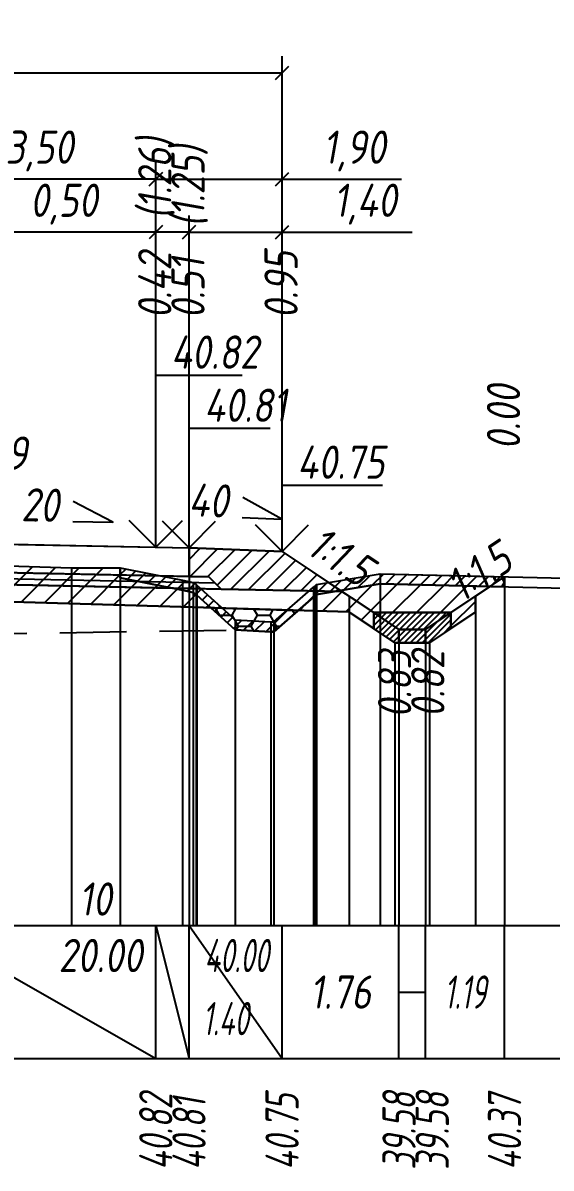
# Model space of a CAD drawing. Extents: x -717 to 1451, y -133302 to 233.
# Drawn here: x 192.4 to 232.1, y -89315.3 to -89229.1 of the extents above; entities that cross this region are included whole.
import ezdxf
from ezdxf.enums import TextEntityAlignment as Align

# ---------------------------------------------------------------- set-up
doc = ezdxf.new("R2010")
doc.units = 0
doc.linetypes.add('штриховая', pattern=[0.75, 0.5, -0.25])
for name, color, linetype in [('Интерполированный поперечник', 2, 'Continuous'), ('Код_514', 1, 'Continuous'), ('Контур_0', 7, 'Continuous'), ('Контур_2521', 7, 'Continuous'), ('Контур_2564', 7, 'Continuous'), ('Контур_2660', 7, 'Continuous'), ('Контур_2665', 7, 'Continuous'), ('Контур_400', 7, 'Continuous'), ('Контур_508', 7, 'Continuous'), ('Контур_512', 7, 'Continuous'), ('Контур_513', 7, 'Continuous'), ('Контур_818', 7, 'Continuous'), ('Красный поперечник', 1, 'Continuous'), ('Объём_2501', 7, 'Continuous'), ('Объём_2564', 7, 'Continuous'), ('Объём_2650', 7, 'Continuous'), ('Объём_2660', 7, 'Continuous'), ('Объём_2661', 7, 'Continuous'), ('Объём_2662', 7, 'Continuous'), ('Объём_2663', 7, 'Continuous'), ('Объём_2664', 7, 'Continuous'), ('Объём_2665', 7, 'Continuous'), ('Объём_2666', 7, 'Continuous'), ('Объём_2667', 7, 'Continuous'), ('Объём_2668', 7, 'Continuous'), ('Объём_2669', 7, 'Continuous'), ('Объём_2675', 7, 'Continuous'), ('Откосы', 7, 'Continuous'), ('Отметки покрытия', 7, 'Continuous'), ('Рабочие отметки', 7, 'Continuous'), ('Рабочие отметки доп.', 7, 'Continuous'), ('Слои выравнивания', 7, 'Continuous'), ('Таблица', 7, 'Continuous'), ('Уклоны проезжей части', 7, 'Continuous'), ('Черный поперечник', 3, 'Continuous')]:
    doc.layers.add(name, color=color, linetype=linetype)
for name, color, linetype, true_color in [('Контур_2540', 2, 'Continuous', 0xffff00), ('Контур_2560', 2, 'Continuous', 0xffff00), ('Контур_2561', 7, 'Continuous', 0xff8040), ('Контур_2562', 3, 'Continuous', 0x00ff00), ('Контур_2563', 7, 'Continuous', 0xff8000), ('Контур_2570', 7, 'Continuous', 0x80ff00), ('Контур_2583', 3, 'Continuous', 0x00ff00), ('Контур_2584', 3, 'Continuous', 0x00ff00), ('Контур_2736', 4, 'Continuous', 0x00ffff), ('Контур_2737', 4, 'Continuous', 0x00ffff), ('Контур_2738', 4, 'Continuous', 0x00ffff), ('Контур_2739', 4, 'Continuous', 0x00ffff), ('Контур_2741', 4, 'Continuous', 0x00ffff), ('Контур_2742', 4, 'Continuous', 0x00ffff), ('Контур_2743', 4, 'Continuous', 0x00ffff), ('Контур_2744', 7, 'Continuous', 0xa4ffff), ('Контур_2745', 7, 'Continuous', 0xa4ffff), ('Контур_2747', 4, 'Continuous', 0x00ffff), ('Контур_2748', 4, 'Continuous', 0x00ffff), ('Контур_2749', 4, 'Continuous', 0x00ffff), ('Контур_2750', 4, 'Continuous', 0x00ffff), ('Контур_2751', 4, 'Continuous', 0x00ffff), ('Контур_2752', 4, 'Continuous', 0x00ffff), ('Контур_402', 7, 'Continuous', 0xff6464), ('Контур_703', 4, 'Continuous', 0x00ffff), ('Контур_705', 4, 'Continuous', 0x00ffff), ('Контур_707', 4, 'Continuous', 0x00ffff), ('Контур_720', 131, 'Continuous', 0xaaffff), ('Объём_2500', 7, 'Continuous', 0xc0c0c0), ('Объём_2520', 7, 'Continuous', 0x80ffff), ('Объём_2540', 2, 'Continuous', 0xffff00), ('Объём_2560', 2, 'Continuous', 0xffff00), ('Объём_2561', 7, 'Continuous', 0xff8040), ('Объём_2562', 3, 'Continuous', 0x00ff00), ('Объём_2563', 7, 'Continuous', 0xff8000), ('Объём_2570', 7, 'Continuous', 0x80ff00), ('Объём_2583', 3, 'Continuous', 0x00ff00), ('Объём_2584', 3, 'Continuous', 0x00ff00), ('Объём_2593', 3, 'Continuous', 0x00ff00), ('Объём_2597', 3, 'Continuous', 0x00ff00), ('Объём_2600', 7, 'Continuous', 0x808000), ('Объём_2620', 2, 'Continuous', 0xffff00), ('Объём_2746', 2, 'Continuous', 0xffff00)]:
    doc.layers.add(name, color=color, linetype=linetype, true_color=true_color)
doc.styles.get("Standard").update_dxf_attribs({"font": 'txt', "height": 2.5})
doc.styles.add('М', font='romand.shx', dxfattribs={"width": 0.8, "oblique": 10, "height": 2.5})
doc.dimstyles.new('ISO-25', dxfattribs={"dimtxt": 2.5, "dimasz": 2.5, "dimexe": 1.25, "dimexo": 0.625, "dimtad": 1, "dimtxsty": 'Standard', "dimcen": 2.5, "dimadec": 0, "dimazin": 0, "dimtfac": 1, "dimtmove": 0, "dimatfit": 3, "dimfxl": 1, "dimarcsym": 0})

# ---------------------------------------------------------------- blocks, each defined once
blk = doc.blocks.new('_Oblique')
at = {"color": 0, "linetype": 'ByBlock', "lineweight": -2}
blk.add_line((-0.5, -0.5), (0.5, 0.5), dxfattribs=at)
blk = doc.blocks.new('*D1747')
at = {"color": 0, "lineweight": -2, "transparency": 16777216}
for p, q in [((204.88, -89268.008), (204.88, -89243.568)), ((211.88, -89268.288), (211.88, -89243.568)), ((204.88, -89244.818), (211.88, -89244.818)), ((211.88, -89244.818), (221.674, -89244.818))]:
    blk.add_line(p, q, dxfattribs=at)
at = {"layer": 'Defpoints', "color": 0, "transparency": 16777216}
for p in [(211.88, -89244.818), (204.88, -89268.633), (211.88, -89268.913)]:
    blk.add_point(p, dxfattribs=at)
at = {"color": 0, "lineweight": -2, "transparency": 16777216, "rotation": 180}
blk.add_blockref('_Oblique', (204.88, -89244.818), dxfattribs=at)
at = {"color": 0, "lineweight": -2, "transparency": 16777216}
blk.add_blockref('_Oblique', (211.88, -89244.818), dxfattribs=at)
at = {"color": 0, "transparency": 16777216, "insert": (218.134, -89242.705), "char_height": 2.5, "width": 8.75, "attachment_point": 5, "style": 'М'}
blk.add_mtext('1,40', dxfattribs=at)
blk = doc.blocks.new('*D1749')
at = {"color": 0, "lineweight": -2, "transparency": 16777216}
for p, q in [((202.38, -89267.958), (202.38, -89243.568)), ((204.88, -89268.008), (204.88, -89243.568)), ((202.38, -89244.818), (191.701, -89244.818)), ((204.88, -89244.818), (202.38, -89244.818))]:
    blk.add_line(p, q, dxfattribs=at)
at = {"layer": 'Defpoints', "color": 0, "transparency": 16777216}
for p in [(204.88, -89244.818), (202.38, -89268.583), (204.88, -89268.633)]:
    blk.add_point(p, dxfattribs=at)
at = {"color": 0, "lineweight": -2, "transparency": 16777216, "rotation": 180}
blk.add_blockref('_Oblique', (202.38, -89244.818), dxfattribs=at)
at = {"color": 0, "lineweight": -2, "transparency": 16777216}
blk.add_blockref('_Oblique', (204.88, -89244.818), dxfattribs=at)
at = {"color": 0, "transparency": 16777216, "insert": (195.463, -89242.705), "char_height": 2.5, "width": 9.16667, "attachment_point": 5, "style": 'М'}
blk.add_mtext('0,50', dxfattribs=at)
blk = doc.blocks.new('*D1751')
at = {"color": 0, "lineweight": -2, "transparency": 16777216}
for p, q in [((184.88, -89267.608), (184.88, -89239.568)), ((202.38, -89267.958), (202.38, -89239.568)), ((202.38, -89240.818), (184.88, -89240.818))]:
    blk.add_line(p, q, dxfattribs=at)
at = {"layer": 'Defpoints', "color": 0, "transparency": 16777216}
for p in [(184.88, -89240.818), (184.88, -89268.233), (202.38, -89268.583)]:
    blk.add_point(p, dxfattribs=at)
at = {"color": 0, "lineweight": -2, "transparency": 16777216, "rotation": 180}
blk.add_blockref('_Oblique', (184.88, -89240.818), dxfattribs=at)
at = {"color": 0, "lineweight": -2, "transparency": 16777216}
blk.add_blockref('_Oblique', (202.38, -89240.818), dxfattribs=at)
at = {"color": 0, "transparency": 16777216, "insert": (193.63, -89238.705), "char_height": 2.5, "width": 9.58333, "attachment_point": 5, "style": 'М'}
blk.add_mtext('3,50', dxfattribs=at)
blk = doc.blocks.new('*D1752')
at = {"color": 0, "lineweight": -2, "transparency": 16777216}
for p, q in [((202.38, -89267.958), (202.38, -89239.568)), ((211.88, -89268.288), (211.88, -89239.568)), ((202.38, -89240.818), (211.88, -89240.818)), ((211.88, -89240.818), (220.86, -89240.818))]:
    blk.add_line(p, q, dxfattribs=at)
at = {"layer": 'Defpoints', "color": 0, "transparency": 16777216}
for p in [(202.38, -89240.818), (202.38, -89268.583), (211.88, -89268.913)]:
    blk.add_point(p, dxfattribs=at)
at = {"color": 0, "lineweight": -2, "transparency": 16777216, "rotation": 180}
blk.add_blockref('_Oblique', (202.38, -89240.818), dxfattribs=at)
at = {"color": 0, "lineweight": -2, "transparency": 16777216}
blk.add_blockref('_Oblique', (211.88, -89240.818), dxfattribs=at)
at = {"color": 0, "transparency": 16777216, "insert": (217.32, -89238.705), "char_height": 2.5, "width": 8.75, "attachment_point": 5, "style": 'М'}
blk.add_mtext('1,90', dxfattribs=at)
blk = doc.blocks.new('*D1754')
at = {"color": 0, "lineweight": -2, "transparency": 16777216}
for p, q in [((116.38, -89268.288), (116.38, -89231.568)), ((211.88, -89268.288), (211.88, -89231.568)), ((116.38, -89232.818), (211.88, -89232.818))]:
    blk.add_line(p, q, dxfattribs=at)
at = {"layer": 'Defpoints', "color": 0, "transparency": 16777216}
for p in [(211.88, -89232.818), (116.38, -89268.913), (211.88, -89268.913)]:
    blk.add_point(p, dxfattribs=at)
at = {"color": 0, "lineweight": -2, "transparency": 16777216, "rotation": 180}
blk.add_blockref('_Oblique', (116.38, -89232.818), dxfattribs=at)
at = {"color": 0, "lineweight": -2, "transparency": 16777216}
blk.add_blockref('_Oblique', (211.88, -89232.818), dxfattribs=at)
at = {"color": 0, "transparency": 16777216, "insert": (164.13, -89230.705), "char_height": 2.5, "width": 10.41667, "attachment_point": 5, "style": 'М'}
blk.add_mtext('19,10', dxfattribs=at)

msp = doc.modelspace()

# ---------------------------------------------------------------- hatches: boundary and pattern name
at = {"layer": 'Объём_2563'}
h = msp.add_hatch(dxfattribs=at)
h.set_pattern_fill('ANSI31', color=256, scale=0.3)
h.paths.add_polyline_path([(207.298, -89271.669), (206.38, -89270.751), (204.88, -89270.721), (204.88, -89268.571), (211.88, -89268.851), (216.38, -89271.851)])
at = {"layer": 'Объём_2570'}
h = msp.add_hatch(dxfattribs=at)
h.set_pattern_fill('ANSI31', color=256, scale=0.2)
h.paths.add_polyline_path([(228.616, -89271.503), (219.27, -89271.286), (214.461, -89272.086), (214.327, -89272.224), (214.247, -89272.274), (211.259, -89274.889), (211.028, -89274.883), (208.355, -89274.746), (205.457, -89272.126), (205.421, -89272.072), (205.201, -89271.924), (204.394, -89271.757), (199.703, -89270.829), (199.703, -89270.079), (204.394, -89271.007), (205.201, -89271.174), (205.421, -89271.322), (205.457, -89271.376), (208.355, -89273.996), (211.028, -89274.133), (211.259, -89274.139), (214.247, -89271.524), (214.327, -89271.474), (214.461, -89271.336), (219.27, -89270.536), (228.616, -89270.753)])
at = {"layer": 'Объём_2600'}
h = msp.add_hatch(dxfattribs=at)
h.set_pattern_fill('ANSI31', color=6, scale=0.4)
h.paths.add_polyline_path([(205.457, -89272.126), (206.509, -89273.077), (190.783, -89272.605), (190.783, -89270.676), (191.283, -89269.926), (196.034, -89270.07), (199.703, -89270.079), (199.703, -89270.829), (204.394, -89271.757), (205.201, -89271.924), (205.421, -89272.072)])
h = msp.add_hatch(dxfattribs=at)
h.set_pattern_fill('HONEY', color=5, scale=0.3)
h.paths.add_polyline_path([(227.529, -89271.478), (228.616, -89270.753), (228.616, -89271.503)])
h = msp.add_hatch(dxfattribs=at)
h.set_pattern_fill('ANSI31', color=6, scale=0.4)
h.paths.add_polyline_path([(214.247, -89272.274), (214.327, -89272.224), (214.461, -89272.086), (219.27, -89271.286), (227.529, -89271.478), (226.425, -89272.214), (226.425, -89273.416), (224.579, -89274.647), (224.579, -89273.445), (218.771, -89273.445), (218.771, -89274.647), (216.925, -89273.416), (216.925, -89273.39), (213.103, -89273.275)])
h = msp.add_hatch(dxfattribs=at)
h.set_pattern_fill('HONEY', color=5, scale=0.3)
h.paths.add_polyline_path([(211.259, -89274.889), (211.028, -89274.883), (208.355, -89274.746), (206.509, -89273.077), (213.103, -89273.275)])
at = {"layer": 'Объём_2620'}
h = msp.add_hatch(dxfattribs=at)
h.set_pattern_fill('ANSI31', color=2, scale=0.1)
h.paths.add_polyline_path([(218.771, -89273.445), (224.579, -89273.445), (224.579, -89274.647), (222.978, -89275.714), (220.372, -89275.714), (218.771, -89274.647)])

# ---------------------------------------------------------------- linework, layer by layer
at = {"layer": 'Интерполированный поперечник', "linetype": 'штриховая', "ltscale": 10, "flags": 128}
msp.add_lwpolyline([(105.184, -89276.396), (208.355, -89274.746)], dxfattribs=at)
at = {"layer": 'Код_514'}
for p, q in [((184.88, -89297), (202.38, -89307)), ((202.38, -89307), (202.38, -89297)), ((202.38, -89297), (204.88, -89307)), ((204.88, -89307), (204.88, -89297)), ((204.88, -89297), (211.88, -89307)), ((211.88, -89307), (211.88, -89297)), ((220.675, -89307), (220.675, -89297)), ((222.675, -89307), (222.675, -89297)), ((228.616, -89307), (228.616, -89297)), ((220.675, -89302), (222.675, -89302))]:
    msp.add_line(p, q, dxfattribs=at)
at = {"layer": 'Контур_0', "flags": 128}
for points in [[(190.783, -89268.289), (204.88, -89268.571), (204.88, -89270.721), (190.783, -89270.439), (190.783, -89268.289), (190.783, -89268.289)], [(211.88, -89268.851), (215.378, -89271.183), (215.378, -89271.183), (215.378, -89271.183), (215.378, -89271.183), (215.378, -89271.183), (215.378, -89271.183), (215.378, -89271.183), (215.378, -89271.183), (215.378, -89271.183), (215.378, -89271.183), (215.378, -89271.183), (215.378, -89271.183), (215.378, -89271.183), (215.378, -89271.183), (220.675, -89274.714)], [(211.88, -89268.851), (215.378, -89271.183), (215.378, -89271.183), (215.378, -89271.183), (215.378, -89271.183), (215.378, -89271.183), (215.378, -89271.183), (215.378, -89271.183), (215.378, -89271.183), (215.378, -89271.183), (215.378, -89271.183), (215.378, -89271.183), (215.378, -89271.183), (215.378, -89271.183), (215.378, -89271.183), (220.675, -89274.714), (222.675, -89274.714), (228.616, -89270.753), (228.616, -89270.753), (228.616, -89270.753), (228.616, -89270.753), (228.616, -89270.753), (228.616, -89270.753), (228.616, -89270.753), (228.616, -89270.753), (228.616, -89270.753), (228.616, -89270.753), (228.616, -89270.753), (228.616, -89270.753), (228.616, -89270.753)], [(204.88, -89271.621), (190.783, -89271.339), (190.783, -89270.439), (206.38, -89270.751), (207.298, -89271.669), (204.88, -89271.621), (204.88, -89271.621)], [(204.88, -89270.721), (206.38, -89270.751), (207.298, -89271.669), (216.38, -89271.851)]]:
    msp.add_lwpolyline(points, dxfattribs=at)
at = {"layer": 'Контур_2521', "color": 250, "flags": 128}
msp.add_lwpolyline([(190.783, -89270.889), (206.839, -89271.21)], dxfattribs=at)
at = {"layer": 'Контур_2540', "flags": 128}
msp.add_lwpolyline([(202.38, -89271.571), (216.38, -89271.851), (216.925, -89272.214), (216.925, -89273.39), (190.783, -89272.605), (190.783, -89271.339), (202.38, -89271.571), (202.38, -89271.571)], dxfattribs=at)
at = {"layer": 'Контур_2560', "flags": 128}
msp.add_lwpolyline([(204.88, -89268.571), (211.88, -89268.851), (211.88, -89268.851), (211.88, -89268.851)], dxfattribs=at)
at = {"layer": 'Контур_2561', "flags": 128}
msp.add_lwpolyline([(204.88, -89268.571), (204.88, -89268.571), (211.88, -89268.851), (211.88, -89268.851), (204.88, -89268.571)], dxfattribs=at)
at = {"layer": 'Контур_2562', "flags": 128}
msp.add_lwpolyline([(211.88, -89268.851), (211.88, -89268.851), (211.88, -89268.851), (211.88, -89268.851), (211.88, -89268.851)], dxfattribs=at)
at = {"layer": 'Контур_2563', "flags": 128}
msp.add_lwpolyline([(207.298, -89271.669), (206.38, -89270.751), (204.88, -89270.721), (204.88, -89268.571), (211.88, -89268.851), (216.38, -89271.851), (207.298, -89271.669), (207.298, -89271.669)], dxfattribs=at)
at = {"layer": 'Контур_2564', "flags": 128}
msp.add_lwpolyline([(204.88, -89268.571), (211.88, -89268.851)], dxfattribs=at)
at = {"layer": 'Контур_2570', "flags": 128}
msp.add_lwpolyline([(131.976, -89269.856), (132.476, -89270.606), (147.758, -89270.301), (162.05, -89270.006), (164.13, -89270.056), (177.203, -89270.369), (190.783, -89270.676), (191.283, -89269.926), (196.034, -89270.07), (199.703, -89270.079), (199.703, -89270.829), (204.394, -89271.757), (205.201, -89271.924), (205.421, -89272.072), (205.457, -89272.126), (208.355, -89274.746), (211.028, -89274.883), (211.259, -89274.889), (214.247, -89272.274), (214.327, -89272.224), (214.461, -89272.086), (219.27, -89271.286), (253.598, -89272.085)], dxfattribs=at)
at = {"layer": 'Контур_2583', "flags": 128}
for points in [[(220.675, -89274.714), (216.925, -89272.214), (216.925, -89273.416), (220.372, -89275.714), (220.675, -89275.714), (220.675, -89274.714)], [(226.425, -89273.416), (226.425, -89272.214), (222.675, -89274.714), (222.675, -89275.714), (222.978, -89275.714), (226.425, -89273.416)]]:
    msp.add_lwpolyline(points, dxfattribs=at)
at = {"layer": 'Контур_2584', "flags": 128}
msp.add_lwpolyline([(220.675, -89274.714), (220.675, -89275.714), (222.675, -89275.714), (222.675, -89274.714), (220.675, -89274.714)], dxfattribs=at)
at = {"layer": 'Контур_2660', "flags": 128}
msp.add_lwpolyline([(190.783, -89272.605), (216.925, -89273.39)], dxfattribs=at)
at = {"layer": 'Контур_2665', "flags": 128}
msp.add_lwpolyline([(211.88, -89268.851), (211.88, -89268.851)], dxfattribs=at)
at = {"layer": 'Контур_2736', "flags": 128}
for points in [[(211.88, -89268.851), (215.378, -89271.183)], [(215.378, -89271.183), (220.675, -89274.714)]]:
    msp.add_lwpolyline(points, dxfattribs=at)
at = {"layer": 'Контур_2737', "flags": 128}
msp.add_lwpolyline([(215.378, -89271.183), (215.378, -89271.183)], dxfattribs=at)
at = {"layer": 'Контур_2738', "flags": 128}
msp.add_lwpolyline([(215.378, -89271.183), (215.378, -89271.183)], dxfattribs=at)
at = {"layer": 'Контур_2739', "flags": 128}
msp.add_lwpolyline([(215.378, -89271.183), (215.378, -89271.183)], dxfattribs=at)
at = {"layer": 'Контур_2741', "flags": 128}
msp.add_lwpolyline([(228.616, -89270.753), (228.616, -89270.753)], dxfattribs=at)
at = {"layer": 'Контур_2742', "flags": 128}
msp.add_lwpolyline([(228.616, -89270.753), (228.616, -89270.753)], dxfattribs=at)
at = {"layer": 'Контур_2743', "flags": 128}
msp.add_lwpolyline([(228.616, -89270.753), (228.616, -89270.753)], dxfattribs=at)
at = {"layer": 'Контур_2744', "flags": 128}
msp.add_lwpolyline([(228.616, -89270.753), (228.616, -89270.753)], dxfattribs=at)
msp.add_lwpolyline([(228.616, -89270.753), (228.616, -89270.753)], dxfattribs=at)
msp.add_lwpolyline([(228.616, -89270.753), (228.616, -89270.753)], dxfattribs=at)
msp.add_lwpolyline([(228.616, -89270.753), (228.616, -89270.753)], dxfattribs=at)
msp.add_lwpolyline([(228.616, -89270.753), (228.616, -89270.753)], dxfattribs=at)
msp.add_lwpolyline([(228.616, -89270.753), (228.616, -89270.753)], dxfattribs=at)
at = {"layer": 'Контур_2745', "flags": 128}
msp.add_lwpolyline([(215.378, -89271.183), (215.378, -89271.183)], dxfattribs=at)
msp.add_lwpolyline([(215.378, -89271.183), (215.378, -89271.183)], dxfattribs=at)
msp.add_lwpolyline([(215.378, -89271.183), (215.378, -89271.183)], dxfattribs=at)
msp.add_lwpolyline([(215.378, -89271.183), (215.378, -89271.183)], dxfattribs=at)
msp.add_lwpolyline([(215.378, -89271.183), (215.378, -89271.183)], dxfattribs=at)
msp.add_lwpolyline([(215.378, -89271.183), (215.378, -89271.183)], dxfattribs=at)
at = {"layer": 'Контур_2747', "flags": 128}
msp.add_lwpolyline([(215.378, -89271.183), (215.378, -89271.183)], dxfattribs=at)
at = {"layer": 'Контур_2748', "flags": 128}
msp.add_lwpolyline([(215.378, -89271.183), (215.378, -89271.183)], dxfattribs=at)
at = {"layer": 'Контур_2749', "flags": 128}
msp.add_lwpolyline([(215.378, -89271.183), (215.378, -89271.183)], dxfattribs=at)
at = {"layer": 'Контур_2750', "flags": 128}
msp.add_lwpolyline([(228.616, -89270.753), (228.616, -89270.753)], dxfattribs=at)
at = {"layer": 'Контур_2751', "flags": 128}
msp.add_lwpolyline([(228.616, -89270.753), (228.616, -89270.753)], dxfattribs=at)
at = {"layer": 'Контур_2752', "flags": 128}
msp.add_lwpolyline([(228.616, -89270.753), (228.616, -89270.753)], dxfattribs=at)
at = {"layer": 'Контур_400', "flags": 128}
msp.add_lwpolyline([(164.13, -89267.756), (184.88, -89268.171), (202.38, -89268.521), (202.38, -89268.521), (202.38, -89268.521), (202.38, -89268.521), (202.38, -89268.521), (202.38, -89268.521), (204.88, -89268.571)], dxfattribs=at)
at = {"layer": 'Контур_402', "flags": 128}
msp.add_lwpolyline([(109.488, -89273.445), (132.476, -89272.755), (132.476, -89270.639), (162.989, -89270.029), (164.13, -89270.056), (177.203, -89270.369), (190.783, -89270.676), (190.783, -89272.605), (216.925, -89273.39)], dxfattribs=at)
at = {"layer": 'Контур_508', "flags": 128}
msp.add_lwpolyline([(105, -89276.437), (109.488, -89273.445), (132.476, -89272.755), (132.476, -89270.639), (162.989, -89270.029), (164.13, -89270.056), (177.203, -89270.369), (190.783, -89270.676), (190.783, -89272.605), (216.925, -89273.39), (216.925, -89273.416), (220.372, -89275.714), (220.675, -89275.714), (222.675, -89275.714), (222.978, -89275.714), (226.425, -89273.416), (226.425, -89272.214), (228.616, -89270.753)], dxfattribs=at)
at = {"layer": 'Контур_512', "flags": 128}
msp.add_lwpolyline([(190.783, -89272.605), (216.925, -89273.39), (216.925, -89273.416), (220.372, -89275.714), (220.675, -89275.714), (222.675, -89275.714), (222.978, -89275.714), (226.425, -89273.416), (226.425, -89272.214), (228.616, -89270.753)], dxfattribs=at)
at = {"layer": 'Контур_513', "flags": 128}
msp.add_lwpolyline([(105, -89276.437), (109.488, -89273.445), (132.476, -89272.755), (132.476, -89270.639), (162.989, -89270.029), (164.13, -89270.056), (177.203, -89270.369), (190.783, -89270.676), (190.783, -89272.605), (216.925, -89273.39), (216.925, -89273.416), (220.372, -89275.714), (220.675, -89275.714), (222.675, -89275.714), (222.978, -89275.714), (226.425, -89273.416), (226.425, -89272.214), (228.616, -89270.753)], dxfattribs=at)
at = {"layer": 'Контур_703', "flags": 128}
msp.add_lwpolyline([(211.88, -89268.851), (215.378, -89271.183)], dxfattribs=at)
at = {"layer": 'Контур_705', "flags": 128}
msp.add_lwpolyline([(215.378, -89271.183), (215.378, -89271.183)], dxfattribs=at)
at = {"layer": 'Контур_707', "flags": 128}
msp.add_lwpolyline([(222.675, -89274.714), (228.616, -89270.753)], dxfattribs=at)
at = {"layer": 'Контур_720', "flags": 128}
msp.add_lwpolyline([(220.675, -89274.714), (222.675, -89274.714)], dxfattribs=at)
at = {"layer": 'Контур_818', "flags": 128}
msp.add_lwpolyline([(131.976, -89269.856), (132.476, -89270.606), (147.758, -89270.301), (162.05, -89270.006), (164.13, -89270.056), (177.203, -89270.369), (190.783, -89270.676), (191.283, -89269.926), (196.034, -89270.07), (199.703, -89270.079), (199.703, -89270.829), (204.394, -89271.757), (205.201, -89271.924), (205.421, -89272.072), (205.457, -89272.126), (208.355, -89274.746), (211.028, -89274.883), (211.259, -89274.889), (214.247, -89272.274), (214.327, -89272.224), (214.461, -89272.086), (219.27, -89271.286), (228.616, -89271.503)], dxfattribs=at)
at = {"layer": 'Красный поперечник'}
for p, q in [((184.88, -89268.171), (202.38, -89268.521)), ((202.38, -89268.521), (204.88, -89268.571)), ((204.88, -89268.571), (211.88, -89268.851)), ((211.88, -89268.851), (220.675, -89274.714)), ((222.675, -89274.714), (228.616, -89270.753)), ((228.616, -89270.753), (228.616, -89297)), ((226.425, -89272.214), (226.425, -89297)), ((216.925, -89273.39), (216.925, -89297)), ((216.925, -89273.416), (216.925, -89297)), ((226.425, -89273.416), (226.425, -89297)), ((220.675, -89274.714), (222.675, -89274.714)), ((220.372, -89275.714), (220.372, -89297)), ((220.675, -89275.714), (220.675, -89297)), ((222.675, -89275.714), (222.675, -89297)), ((222.978, -89275.714), (222.978, -89297))]:
    msp.add_line(p, q, dxfattribs=at)
at = {"layer": 'Объём_2500', "flags": 128}
msp.add_lwpolyline([(190.783, -89268.289), (204.88, -89268.571), (204.88, -89270.721), (190.783, -89270.439), (190.783, -89268.289), (190.783, -89268.289)], dxfattribs=at)
at = {"layer": 'Объём_2501', "flags": 128}
msp.add_lwpolyline([(164.13, -89267.756), (184.88, -89268.171), (202.38, -89268.521), (202.38, -89268.521), (202.38, -89268.521), (202.38, -89268.521), (202.38, -89268.521), (202.38, -89268.521), (204.88, -89268.571)], dxfattribs=at)
at = {"layer": 'Объём_2520', "color": 250, "flags": 128}
msp.add_lwpolyline([(204.88, -89271.621), (190.783, -89271.339), (190.783, -89270.439), (206.38, -89270.751), (207.298, -89271.669), (204.88, -89271.621), (204.88, -89271.621)], dxfattribs=at)
at = {"layer": 'Объём_2540', "flags": 128}
msp.add_lwpolyline([(202.38, -89271.571), (216.38, -89271.851), (216.925, -89272.214), (216.925, -89273.39), (190.783, -89272.605), (190.783, -89271.339), (202.38, -89271.571), (202.38, -89271.571)], dxfattribs=at)
at = {"layer": 'Объём_2560', "flags": 128}
msp.add_lwpolyline([(204.88, -89268.571), (211.88, -89268.851), (211.88, -89268.851), (211.88, -89268.851)], dxfattribs=at)
at = {"layer": 'Объём_2561', "flags": 128}
msp.add_lwpolyline([(204.88, -89268.571), (204.88, -89268.571), (211.88, -89268.851), (211.88, -89268.851), (204.88, -89268.571)], dxfattribs=at)
at = {"layer": 'Объём_2562', "flags": 128}
msp.add_lwpolyline([(211.88, -89268.851), (211.88, -89268.851), (211.88, -89268.851), (211.88, -89268.851), (211.88, -89268.851)], dxfattribs=at)
at = {"layer": 'Объём_2563', "color": 250, "flags": 128}
msp.add_lwpolyline([(207.298, -89271.669), (206.38, -89270.751), (204.88, -89270.721), (204.88, -89268.571), (211.88, -89268.851), (216.38, -89271.851), (207.298, -89271.669), (207.298, -89271.669)], dxfattribs=at)
at = {"layer": 'Объём_2564', "flags": 128}
msp.add_lwpolyline([(204.88, -89268.571), (211.88, -89268.851)], dxfattribs=at)
at = {"layer": 'Объём_2570', "flags": 128}
msp.add_lwpolyline([(228.616, -89271.503), (219.27, -89271.286), (214.461, -89272.086), (214.327, -89272.224), (214.247, -89272.274), (211.259, -89274.889), (211.028, -89274.883), (208.355, -89274.746), (205.457, -89272.126), (205.421, -89272.072), (205.201, -89271.924), (204.394, -89271.757), (199.703, -89270.829), (199.703, -89270.079), (204.394, -89271.007), (205.201, -89271.174), (205.421, -89271.322), (205.457, -89271.376), (208.355, -89273.996), (211.028, -89274.133), (211.259, -89274.139), (214.247, -89271.524), (214.327, -89271.474), (214.461, -89271.336), (219.27, -89270.536), (228.616, -89270.753), (228.616, -89271.503), (228.616, -89271.503)], dxfattribs=at)
at = {"layer": 'Объём_2583', "flags": 128}
for points in [[(220.675, -89274.714), (216.925, -89272.214), (216.925, -89273.416), (220.372, -89275.714), (220.675, -89275.714), (220.675, -89274.714)], [(226.425, -89273.416), (226.425, -89272.214), (222.675, -89274.714), (222.675, -89275.714), (222.978, -89275.714), (226.425, -89273.416)]]:
    msp.add_lwpolyline(points, dxfattribs=at)
at = {"layer": 'Объём_2584', "flags": 128}
msp.add_lwpolyline([(220.675, -89274.714), (220.675, -89275.714), (222.675, -89275.714), (222.675, -89274.714), (220.675, -89274.714)], dxfattribs=at)
at = {"layer": 'Объём_2593', "flags": 128}
for points in [[(216.925, -89272.214), (220.675, -89274.714)], [(222.675, -89274.714), (226.425, -89272.214)]]:
    msp.add_lwpolyline(points, dxfattribs=at)
at = {"layer": 'Объём_2597', "flags": 128}
msp.add_lwpolyline([(220.675, -89274.714), (222.675, -89274.714)], dxfattribs=at)
at = {"layer": 'Объём_2600', "color": 5, "flags": 128}
for points in [[(227.529, -89271.478), (228.616, -89270.753), (228.616, -89271.503), (227.529, -89271.478), (227.529, -89271.478)], [(211.259, -89274.889), (211.028, -89274.883), (208.355, -89274.746), (206.509, -89273.077), (213.103, -89273.275), (211.259, -89274.889), (211.259, -89274.889)]]:
    msp.add_lwpolyline(points, dxfattribs=at)
at = {"layer": 'Объём_2620', "flags": 128}
msp.add_lwpolyline([(218.771, -89273.445), (224.579, -89273.445), (224.579, -89274.647), (222.978, -89275.714), (220.372, -89275.714), (218.771, -89274.647), (218.771, -89273.445), (218.771, -89273.445)], dxfattribs=at)
at = {"layer": 'Объём_2650', "color": 6, "flags": 128}
for points in [[(205.457, -89272.126), (206.509, -89273.077), (190.783, -89272.605), (190.783, -89270.676), (191.283, -89269.926), (196.034, -89270.07), (199.703, -89270.079), (199.703, -89270.829), (204.394, -89271.757), (205.201, -89271.924), (205.421, -89272.072), (205.457, -89272.126), (205.457, -89272.126)], [(214.247, -89272.274), (214.327, -89272.224), (214.461, -89272.086), (219.27, -89271.286), (227.529, -89271.478), (226.425, -89272.214), (226.425, -89273.416), (224.579, -89274.647), (224.579, -89273.445), (218.771, -89273.445), (218.771, -89274.647), (216.925, -89273.416), (216.925, -89273.39), (213.103, -89273.275), (214.247, -89272.274), (214.247, -89272.274)]]:
    msp.add_lwpolyline(points, dxfattribs=at)
at = {"layer": 'Объём_2660', "flags": 128}
msp.add_lwpolyline([(190.783, -89272.605), (216.925, -89273.39)], dxfattribs=at)
at = {"layer": 'Объём_2661', "flags": 128}
msp.add_lwpolyline([(211.88, -89268.851), (215.378, -89271.183), (218.771, -89273.445)], dxfattribs=at)
at = {"layer": 'Объём_2662', "flags": 128}
msp.add_lwpolyline([(224.579, -89273.445), (228.616, -89270.753)], dxfattribs=at)
at = {"layer": 'Объём_2663', "flags": 128}
for points in [[(218.771, -89273.445), (220.675, -89274.714)], [(222.675, -89274.714), (224.579, -89273.445)]]:
    msp.add_lwpolyline(points, dxfattribs=at)
at = {"layer": 'Объём_2664', "flags": 128}
msp.add_lwpolyline([(220.675, -89274.714), (222.675, -89274.714)], dxfattribs=at)
at = {"layer": 'Объём_2665', "flags": 128}
msp.add_lwpolyline([(211.88, -89268.851), (211.88, -89268.851)], dxfattribs=at)
at = {"layer": 'Объём_2666', "flags": 128}
for points in [[(211.88, -89268.851), (215.378, -89271.183)], [(215.378, -89271.183), (218.771, -89273.445)]]:
    msp.add_lwpolyline(points, dxfattribs=at)
at = {"layer": 'Объём_2667', "flags": 128}
for points in [[(228.616, -89270.753), (228.616, -89270.753)], [(215.378, -89271.183), (215.378, -89271.183)]]:
    msp.add_lwpolyline(points, dxfattribs=at)
at = {"layer": 'Объём_2668', "flags": 128}
for points in [[(228.616, -89270.753), (228.616, -89270.753)], [(215.378, -89271.183), (215.378, -89271.183)]]:
    msp.add_lwpolyline(points, dxfattribs=at)
at = {"layer": 'Объём_2669', "flags": 128}
for points in [[(228.616, -89270.753), (228.616, -89270.753)], [(215.378, -89271.183), (215.378, -89271.183)]]:
    msp.add_lwpolyline(points, dxfattribs=at)
at = {"layer": 'Объём_2675', "flags": 128}
for points in [[(228.616, -89270.753), (228.616, -89270.753)], [(228.616, -89270.753), (228.616, -89270.753)], [(228.616, -89270.753), (228.616, -89270.753)], [(228.616, -89270.753), (228.616, -89270.753)], [(228.616, -89270.753), (228.616, -89270.753)], [(228.616, -89270.753), (228.616, -89270.753)], [(215.378, -89271.183), (215.378, -89271.183)], [(215.378, -89271.183), (215.378, -89271.183)], [(215.378, -89271.183), (215.378, -89271.183)], [(215.378, -89271.183), (215.378, -89271.183)], [(215.378, -89271.183), (215.378, -89271.183)], [(215.378, -89271.183), (215.378, -89271.183)]]:
    msp.add_lwpolyline(points, dxfattribs=at)
at = {"layer": 'Объём_2746', "flags": 128}
for points in [[(205.457, -89272.126), (206.509, -89273.077), (190.783, -89272.605), (190.783, -89270.676), (191.283, -89269.926), (196.034, -89270.07), (199.703, -89270.079), (199.703, -89270.829), (204.394, -89271.757), (205.201, -89271.924), (205.421, -89272.072), (205.457, -89272.126), (205.457, -89272.126)], [(226.425, -89273.416), (222.978, -89275.714), (220.372, -89275.714), (216.925, -89273.416), (216.925, -89273.39), (213.103, -89273.275), (214.247, -89272.274), (214.327, -89272.224), (214.461, -89272.086), (216.278, -89271.783), (220.675, -89274.714), (222.675, -89274.714), (226.425, -89272.214), (226.425, -89273.416), (226.425, -89273.416)]]:
    msp.add_lwpolyline(points, dxfattribs=at)
at = {"layer": 'Откосы', "color": 1, "flags": 128}
for points in [[(196.143, -89266.579), (199.142, -89266.639), (196.173, -89265.079)], [(208.869, -89266.282), (211.867, -89266.402), (208.929, -89264.783)]]:
    msp.add_lwpolyline(points, dxfattribs=at)
at = {"layer": 'Отметки покрытия', "color": 1}
for p, q in [((202.38, -89268.521), (202.38, -89255.571)), ((202.38, -89255.571), (208.88, -89255.571)), ((204.88, -89268.571), (204.88, -89259.571)), ((204.88, -89259.571), (210.98, -89259.571)), ((211.88, -89268.851), (211.88, -89263.851)), ((211.88, -89263.851), (219.43, -89263.851)), ((202.38, -89268.521), (200.38, -89266.521)), ((202.38, -89268.521), (204.38, -89266.521)), ((204.88, -89268.571), (202.88, -89266.571)), ((204.88, -89268.571), (206.88, -89266.571)), ((211.88, -89268.851), (209.88, -89266.851)), ((211.88, -89268.851), (213.88, -89266.851))]:
    msp.add_line(p, q, dxfattribs=at)
at = {"layer": 'Слои выравнивания'}
msp.add_line((204.88, -89268.571), (204.88, -89297), dxfattribs=at)
at = {"layer": 'Таблица'}
for p, q in [((80, -89297), (253.616, -89297)), ((80, -89307), (253.616, -89307))]:
    msp.add_line(p, q, dxfattribs=at)
at = {"layer": 'Черный поперечник', "color": 7}
for p, q in [((196.034, -89270.07), (196.034, -89297)), ((199.703, -89270.079), (199.703, -89297)), ((219.27, -89270.536), (219.27, -89297)), ((204.394, -89271.007), (204.394, -89297)), ((205.201, -89271.174), (205.201, -89297)), ((205.421, -89271.322), (205.421, -89297)), ((205.457, -89271.376), (205.457, -89297)), ((214.247, -89271.524), (214.247, -89297)), ((214.327, -89271.474), (214.327, -89297)), ((214.461, -89271.336), (214.461, -89297)), ((208.355, -89273.996), (208.355, -89297)), ((211.028, -89274.133), (211.028, -89297)), ((211.259, -89274.139), (211.259, -89297))]:
    msp.add_line(p, q, dxfattribs=at)
at = {"layer": 'Черный поперечник', "flags": 128}
msp.add_lwpolyline([(131.976, -89269.856), (132.476, -89270.606), (147.758, -89270.301), (162.05, -89270.006), (164.13, -89270.056), (177.203, -89270.369), (190.783, -89270.676), (191.283, -89269.926), (196.034, -89270.07), (199.703, -89270.079), (204.394, -89271.007), (205.201, -89271.174), (205.421, -89271.322), (205.457, -89271.376), (208.355, -89273.996), (211.028, -89274.133), (211.259, -89274.139), (214.247, -89271.524), (214.327, -89271.474), (214.461, -89271.336), (219.27, -89270.536), (253.598, -89271.335)], dxfattribs=at)

# ---------------------------------------------------------------- texts
at = {"layer": 'Код_514', "style": 'М', "oblique": 10}
for s, width, p in [('20.00', 0.8, (201.38, -89298)), ('40.00', 0.6, (210.88, -89298))]:
    msp.add_text(s, height=2.5, dxfattribs=dict(at, width=width)).set_placement(p, align=Align.TOP_RIGHT)
for s, width, p in [('1.76', 0.8, (216.277, -89302)), ('1.19', 0.6, (225.646, -89302))]:
    msp.add_text(s, height=2.5, dxfattribs=dict(at, width=width)).set_placement(p, align=Align.MIDDLE_CENTER)
at = {"layer": 'Код_514', "style": 'М', "oblique": 10, "width": 0.6}
msp.add_text('1.40', height=2.5, dxfattribs=at).set_placement((205.88, -89306), align=Align.BOTTOM_LEFT)
at = {"layer": 'Код_514', "style": 'М', "oblique": 10, "width": 0.7}
for s, p in [('40.82', (202.38, -89315.382)), ('40.75', (211.88, -89315.382)), ('39.58', (220.675, -89315.382)), ('39.58', (223.175, -89315.382)), ('40.37', (228.616, -89315.382)), ('40.81', (204.88, -89315.382))]:
    msp.add_text(s, height=2.5, rotation=90, dxfattribs=at).set_placement(p, align=Align.MIDDLE_LEFT)
at = {"layer": 'Отметки покрытия', "color": 1, "style": 'М', "oblique": 10, "width": 0.8}
for s, p in [('40.82', (203.521, -89255.84)), ('40.81', (206.021, -89259.84)), ('40.89', (186.021, -89263.44)), ('40.75', (213.021, -89264.12))]:
    msp.add_text(s, height=2.5, dxfattribs=at).set_placement(p, align=Align.BOTTOM_LEFT)
at = {"layer": 'Рабочие отметки', "color": 1, "style": 'М', "oblique": 10, "width": 0.8}
for s, p in [('0.42', (202.302, -89251.321)), ('0.51', (204.802, -89251.321)), ('0.95', (211.802, -89251.321)), ('0.00', (228.538, -89261.184))]:
    msp.add_text(s, height=2.5, rotation=90, dxfattribs=at).set_placement(p, align=Align.MIDDLE_LEFT)
for s, p in [('0.83', (220.347, -89276.288)), ('0.82', (222.847, -89276.288))]:
    msp.add_text(s, height=2.5, rotation=90, dxfattribs=at).set_placement(p, align=Align.MIDDLE_RIGHT)
at = {"layer": 'Рабочие отметки доп.', "color": 1, "style": 'М', "oblique": 10, "width": 0.8}
for s, p in [('(1.26)', (202.302, -89243.821)), ('(1.25)', (204.802, -89244.421))]:
    msp.add_text(s, height=2.5, rotation=90, dxfattribs=at).set_placement(p, align=Align.MIDDLE_LEFT)
at = {"layer": 'Слои выравнивания', "style": 'М', "oblique": 10, "width": 0.8}
msp.add_text('10', height=2.5, dxfattribs=at).set_placement((197.831, -89297), align=Align.BOTTOM_CENTER)
at = {"layer": 'Уклоны проезжей части', "color": 1, "style": 'М', "oblique": 10, "width": 0.8}
for s, rotation, p in [('40', 357.70938, (206.278, -89266.998)), ('20', 358.85423, (193.65, -89267.346)), ('1:1.5', 326.30994, (215.196, -89270.892)), ('1:1.5', 33.69007, (227.837, -89272.019))]:
    msp.add_text(s, height=2.5, rotation=rotation, dxfattribs=at).set_placement(p, align=Align.BOTTOM_CENTER)

# ---------------------------------------------------------------- dimensions: what is measured, and where the dimension line sits
at = {"color": 5}
dim = msp.add_linear_dim(base=(211.88, -89232.818), p1=(116.38, -89268.913), p2=(211.88, -89268.913), angle=180, dimstyle='ISO-25', override={"dimasz": 1, "dimlfac": 0.2, "dimzin": 0, "dimtxsty": 'М', "dimblk1": 'Oblique', "dimblk2": 'Oblique', "dimsah": 1}, dxfattribs=at)
dim.commit()
dim.dimension.update_dxf_attribs({"geometry": '*D1754', "text_midpoint": (164.13, -89230.705)})
dim = msp.add_linear_dim(base=(184.88, -89240.818), p1=(202.38, -89268.583), p2=(184.88, -89268.233), dimstyle='ISO-25', override={"dimasz": 1, "dimlfac": 0.2, "dimzin": 0, "dimtxsty": 'М', "dimblk1": 'Oblique', "dimblk2": 'Oblique', "dimsah": 1}, dxfattribs=at)
dim.commit()
dim.dimension.update_dxf_attribs({"geometry": '*D1751', "text_midpoint": (193.63, -89238.705)})
dim = msp.add_linear_dim(base=(202.38, -89240.818), p1=(211.88, -89268.913), p2=(202.38, -89268.583), dimstyle='ISO-25', override={"dimasz": 1, "dimlfac": 0.2, "dimzin": 0, "dimtxsty": 'М', "dimblk1": 'Oblique', "dimblk2": 'Oblique', "dimsah": 1}, dxfattribs=at)
dim.commit()
dim.dimension.update_dxf_attribs({"geometry": '*D1752', "text_midpoint": (217.32, -89240.818), "dimtype": 160})
for base, p1, p2, picture, middle in [((204.88, -89244.818), (202.38, -89268.583), (204.88, -89268.633), '*D1749', (195.463, -89244.818)), ((211.88, -89244.818), (204.88, -89268.633), (211.88, -89268.913), '*D1747', (218.134, -89244.818))]:
    dim = msp.add_linear_dim(base=base, p1=p1, p2=p2, angle=180, dimstyle='ISO-25', override={"dimasz": 1, "dimlfac": 0.2, "dimzin": 0, "dimtxsty": 'М', "dimblk1": 'Oblique', "dimblk2": 'Oblique', "dimsah": 1}, dxfattribs=at)
    dim.commit()
    dim.dimension.update_dxf_attribs({"geometry": picture, "text_midpoint": middle, "dimtype": 160})

doc.saveas('drawing.dxf')
